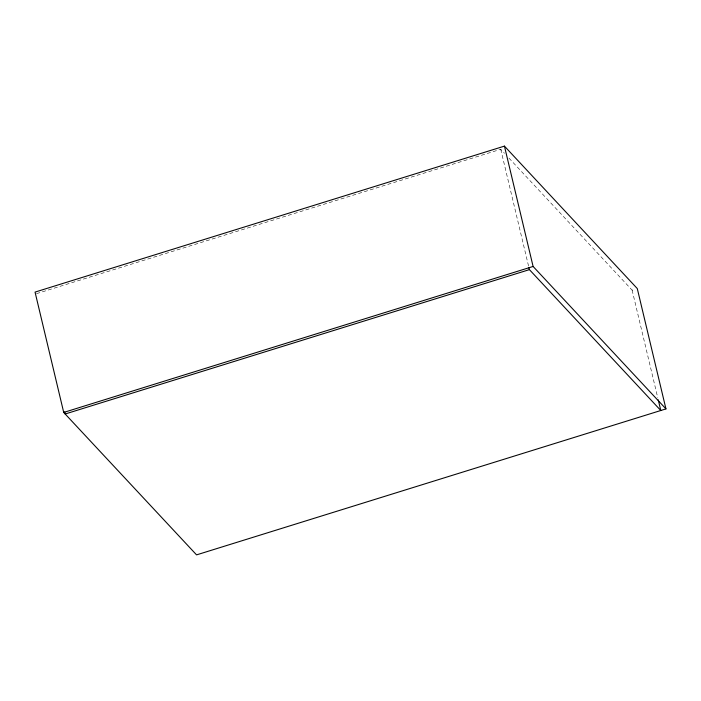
<?xml version="1.0" encoding="UTF-8"?>
<svg xmlns="http://www.w3.org/2000/svg" width="701" height="701" viewBox="0 0 701 701"><rect width="100%" height="100%" fill="white"/><g stroke="black" fill="none" stroke-linecap="round" stroke-linejoin="round"><path stroke-width="0.53" stroke-dasharray="3.5 2.63" d="M36.513 293.666L500.733 149.295L504.466 153.291M508.952 158.102L632.127 290.17L635.22 289.206M632.127 290.17L657.748 397.721M500.733 149.295L528.642 266.433"/><path stroke-width="1.05" d="M504.44 146.123L35.05 292.098L63.721 412.442L196.56 554.877L665.95 408.902L637.279 288.558L504.44 146.123L533.102 266.459L665.95 408.902M63.721 412.442L533.102 266.459M658.257 399.85L660.789 410.506L529.404 269.631L65.175 414.002L64.667 411.873M528.896 267.502L529.404 269.631"/></g></svg>
